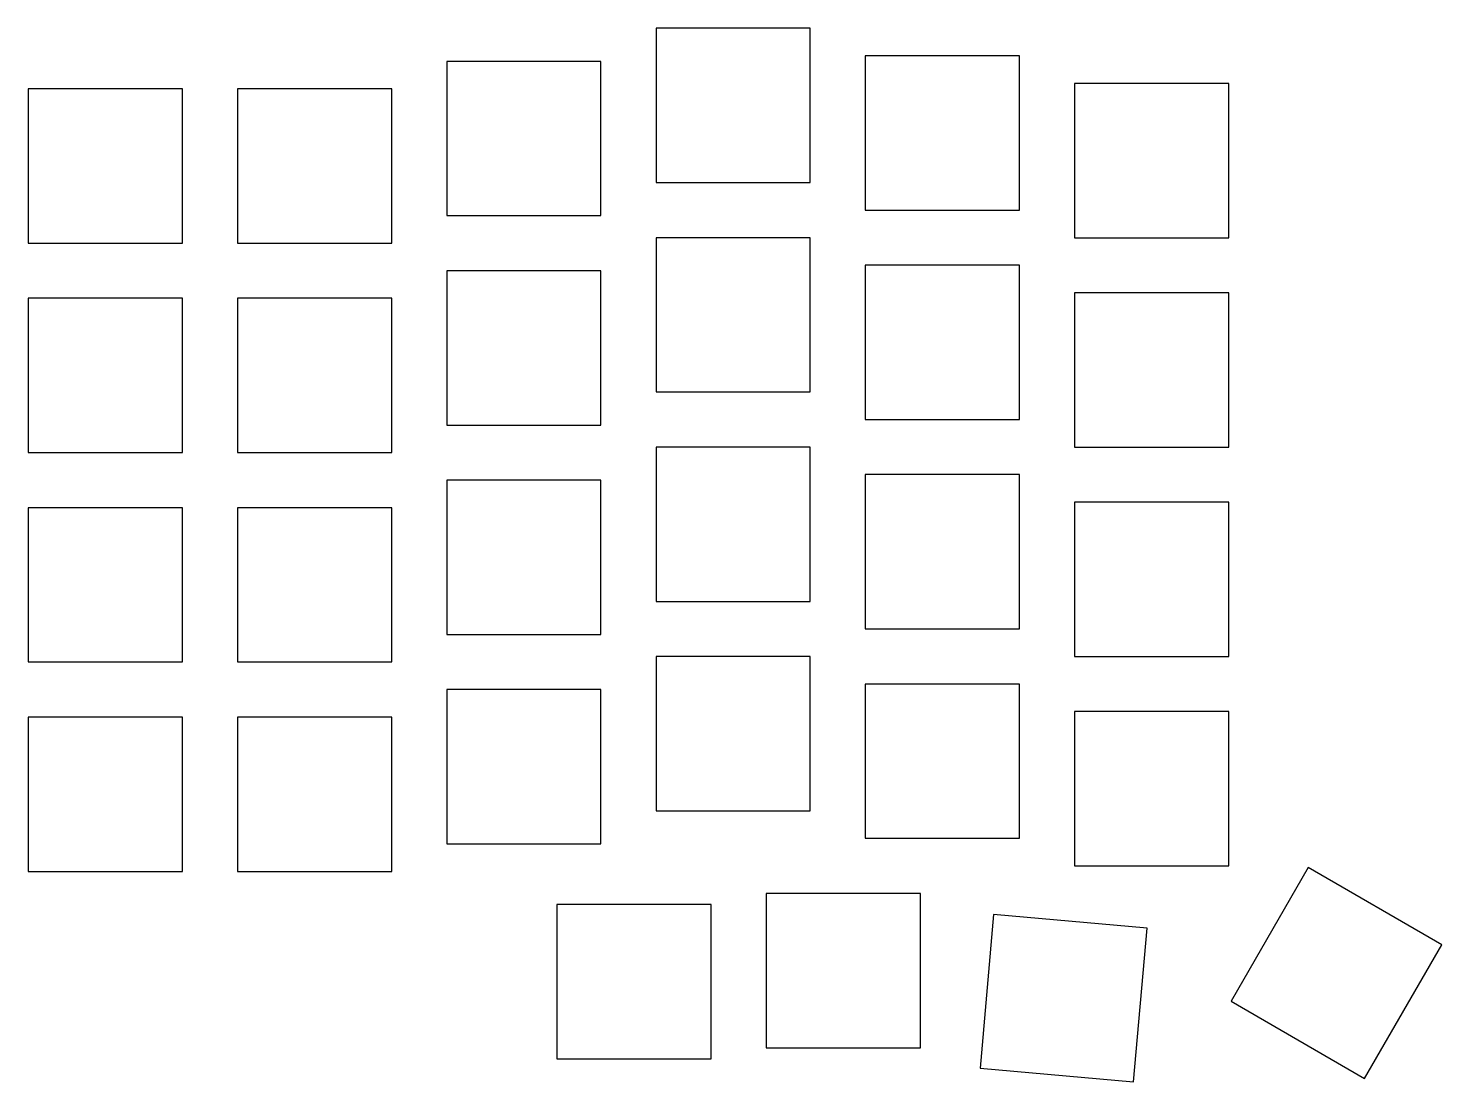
# Model space of a CAD drawing. Header units: millimetres. Extents: x 43 to 171, y -157 to -62.
import ezdxf

# ---------------------------------------------------------------- set-up
doc = ezdxf.new("R2010")
doc.units = ezdxf.units.MM

msp = doc.modelspace()

# ---------------------------------------------------------------- linework, layer by layer
for p, q in [((114, -61.5), (100, -61.5)), ((100, -61.5), (100, -75.5)), ((114, -75.5), (114, -61.5)), ((133, -64), (119, -64)), ((119, -64), (119, -78)), ((133, -78), (133, -64)), ((95, -64.5), (81, -64.5)), ((81, -64.5), (81, -78.5)), ((95, -78.5), (95, -64.5)), ((152, -66.5), (138, -66.5)), ((138, -66.5), (138, -80.5)), ((152, -80.5), (152, -66.5)), ((57, -67), (43, -67)), ((43, -67), (43, -81)), ((57, -81), (57, -67)), ((76, -67), (62, -67)), ((62, -67), (62, -81)), ((76, -81), (76, -67)), ((100, -75.5), (114, -75.5)), ((119, -78), (133, -78)), ((81, -78.5), (95, -78.5)), ((114, -80.5), (100, -80.5)), ((100, -80.5), (100, -94.5)), ((114, -94.5), (114, -80.5)), ((138, -80.5), (152, -80.5)), ((43, -81), (57, -81)), ((62, -81), (76, -81)), ((133, -83), (119, -83)), ((119, -83), (119, -97)), ((133, -97), (133, -83)), ((95, -83.5), (81, -83.5)), ((81, -83.5), (81, -97.5)), ((95, -97.5), (95, -83.5)), ((152, -85.5), (138, -85.5)), ((138, -85.5), (138, -99.5)), ((152, -99.5), (152, -85.5)), ((57, -86), (43, -86)), ((43, -86), (43, -100)), ((57, -100), (57, -86)), ((76, -86), (62, -86)), ((62, -86), (62, -100)), ((76, -100), (76, -86)), ((100, -94.5), (114, -94.5)), ((81, -97.5), (95, -97.5)), ((119, -97), (133, -97)), ((43, -100), (57, -100)), ((62, -100), (76, -100)), ((114, -99.5), (100, -99.5)), ((100, -99.5), (100, -113.5)), ((114, -113.5), (114, -99.5)), ((138, -99.5), (152, -99.5)), ((95, -102.5), (81, -102.5)), ((81, -102.5), (81, -116.5)), ((95, -116.5), (95, -102.5)), ((133, -102), (119, -102)), ((119, -102), (119, -116)), ((133, -116), (133, -102)), ((57, -105), (43, -105)), ((43, -105), (43, -119)), ((57, -119), (57, -105)), ((76, -105), (62, -105)), ((62, -105), (62, -119)), ((76, -119), (76, -105)), ((152, -104.5), (138, -104.5)), ((138, -104.5), (138, -118.5)), ((152, -118.5), (152, -104.5)), ((100, -113.5), (114, -113.5)), ((81, -116.5), (95, -116.5)), ((119, -116), (133, -116)), ((43, -119), (57, -119)), ((62, -119), (76, -119)), ((114, -118.5), (100, -118.5)), ((100, -118.5), (100, -132.5)), ((114, -132.5), (114, -118.5)), ((138, -118.5), (152, -118.5)), ((95, -121.5), (81, -121.5)), ((81, -121.5), (81, -135.5)), ((95, -135.5), (95, -121.5)), ((133, -121), (119, -121)), ((119, -121), (119, -135)), ((133, -135), (133, -121)), ((57, -124), (43, -124)), ((43, -124), (43, -138)), ((57, -138), (57, -124)), ((76, -124), (62, -124)), ((62, -124), (62, -138)), ((76, -138), (76, -124)), ((152, -123.5), (138, -123.5)), ((138, -123.5), (138, -137.5)), ((152, -137.5), (152, -123.5)), ((100, -132.5), (114, -132.5)), ((81, -135.5), (95, -135.5)), ((119, -135), (133, -135)), ((43, -138), (57, -138)), ((62, -138), (76, -138)), ((138, -137.5), (152, -137.5)), ((159.22, -137.65), (152.22, -149.78)), ((171.34, -144.65), (159.22, -137.65)), ((105, -141), (91, -141)), ((91, -141), (91, -155)), ((105, -155), (105, -141)), ((124, -140), (110, -140)), ((110, -140), (110, -154)), ((124, -154), (124, -140)), ((130.64, -141.92), (129.42, -155.86)), ((144.58, -143.14), (130.64, -141.92)), ((143.36, -157.08), (144.58, -143.14)), ((164.34, -156.78), (171.34, -144.65)), ((152.22, -149.78), (164.34, -156.78)), ((110, -154), (124, -154)), ((91, -155), (105, -155)), ((129.42, -155.86), (143.36, -157.08))]:
    msp.add_line(p, q)

doc.saveas('drawing.dxf')
